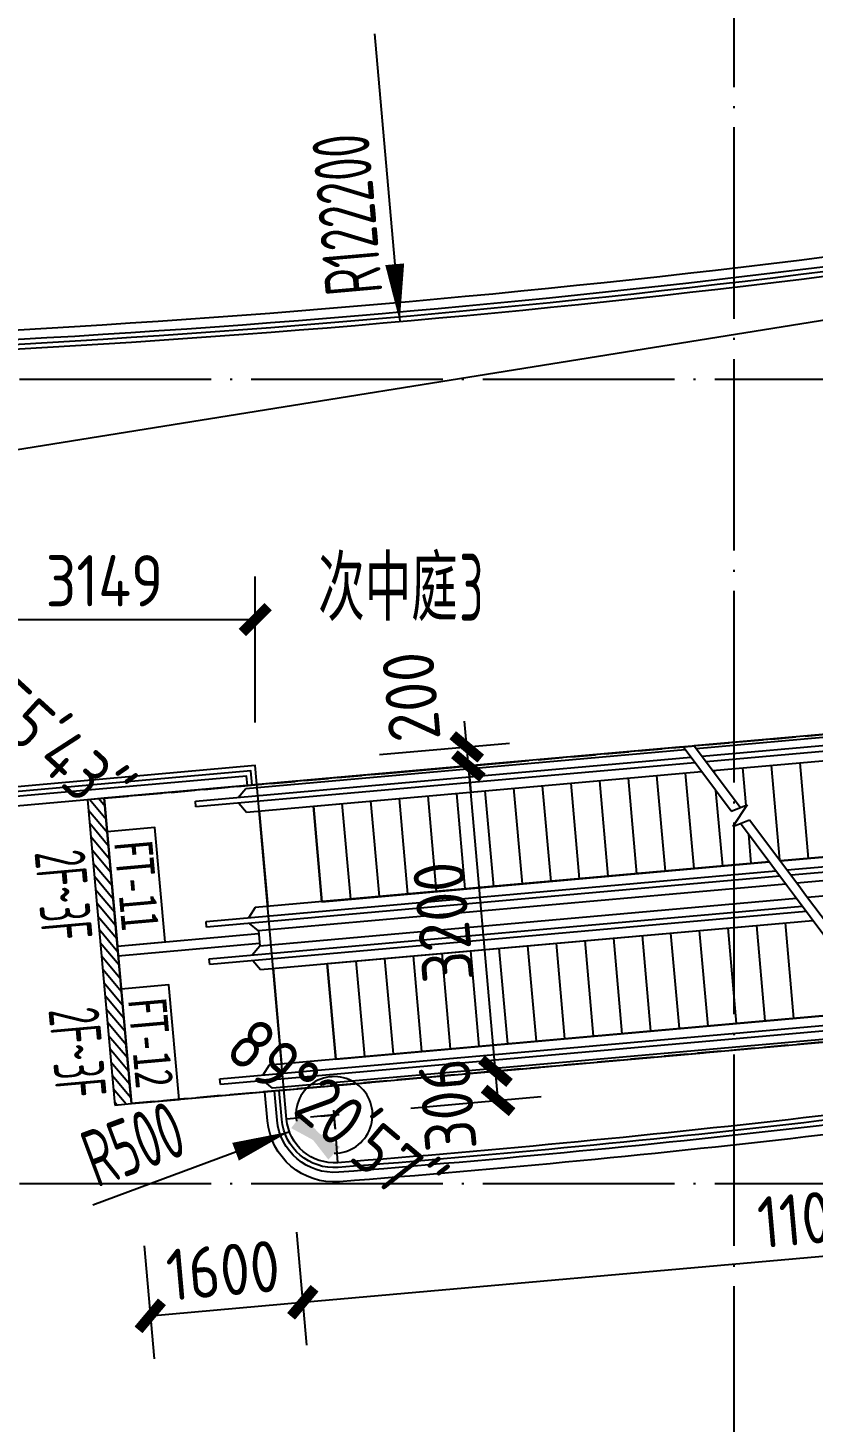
# Model space of a CAD drawing. Header units: inches. Extents: x 0 to 1813292486, y 0 to 3473589894.
# Drawn here: x 600626811 to 600635012, y 3473241728 to 3473256286 of the extents above; entities that cross this region are included whole.
import ezdxf

# ---------------------------------------------------------------- set-up
doc = ezdxf.new("R2010")
doc.units = ezdxf.units.IN
doc.header["$LTSCALE"] = 1000
doc.header["$MEASUREMENT"] = 0
for name, pattern in [('AX-MALL-GIRD-200$0$DOTE', [2.4200000000000004, 2, -0.2, 0.02, -0.2]), ('AX-MALL-WALL-P02-QT$0$DASH', [0.35, 0.25, -0.1]), ('AX-MALL-ZTKD-P02$0$DASH', [0.35, 0.25, -0.1])]:
    doc.linetypes.add(name, pattern=pattern)
for name, color, linetype in [('A-Anno-Note', 241, 'Continuous'), ('AX-MALL-DIM-P02$0$A-Detl-Thin', 131, 'Continuous'), ('AX-MALL-GIRD-200$0$A-Grid', 222, 'AX-MALL-GIRD-200$0$DOTE'), ('AX-MALL-P02-200$0$A-Anno-Note', 241, 'Continuous'), ('AX-MALL-WALL-P02$0$A-Anno-Note', 241, 'Continuous'), ('AX-MALL-WALL-P02-QT$0$A-Detl-Thin', 131, 'Continuous'), ('AX-MALL-WALL-P02-QT$0$A-Hdrl', 31, 'Continuous'), ('AX-MALL-WALL-P02-QT$0$A-Strs', 151, 'Continuous'), ('AX-MALL-WALL-P02-QT$0$A-Wind', 4, 'Continuous'), ('AX-MALL-WORD-P02$0$A-Anno-Note', 241, 'Continuous'), ('AX-MALL-ZTKD-P02$0$A-Anno-Dims', 3, 'Continuous'), ('AX-MALL-ZTKD-P02$0$A-Anno-Note', 241, 'Continuous'), ('AX-MALL-ZTKD-P02$0$A-Detl-Patt', 8, 'Continuous'), ('AX-MALL-ZTKD-P02$0$A-Detl-Thin', 131, 'Continuous')]:
    doc.layers.add(name, color=color, linetype=linetype)
doc.styles.add('AX-MALL-WORD-P02$0$STANDARD', font='gbenor.shx', dxfattribs={"bigfont": 'gbcbig.shx'})
doc.styles.add('AX-MALL-WORD-P02$0$宋体', font='', dxfattribs={"width": 0.7, "height": 5})
doc.styles.add('AX-MALL-ZTKD-P02$0$_TCH_DIM', font='gbenor.shx')
doc.styles.add('AX-MALL-ZTKD-P02$0$_TCH_DIM_T3', font='gbenor.shx')
doc.styles.get('AX-MALL-WORD-P02$0$宋体').set_extended_font_data('SimSun')
doc.dimstyles.new('AX-MALL-ZTKD-P02$0$_TCH_ARCH&&180', dxfattribs={"dimtxt": 535.5, "dimasz": 270, "dimexe": 450, "dimexo": 450, "dimgap": 137.25, "dimtad": 1, "dimdec": 0, "dimzin": 0, "dimdsep": 46, "dimtxsty": 'AX-MALL-ZTKD-P02$0$_TCH_DIM_T3', "dimblk": 'AX-MALL-ZTKD-P02$0$_ArchTick', "dimcen": 0.09, "dimclrt": 7, "dimazin": 2, "dimtfac": 1, "dimtdec": 0, "dimtix": 1, "dimtmove": 2, "dimatfit": 3, "dimfxl": 500, "dimtolj": 1, "dimtzin": 0, "dimarcsym": 0})
doc.dimstyles.new('AX-MALL-ZTKD-P02$0$_TCH_ARROW&&180', dxfattribs={"dimtxt": 535.5, "dimasz": 540, "dimexe": 450, "dimexo": 450, "dimgap": 137.25, "dimtad": 1, "dimdec": 0, "dimzin": 0, "dimdsep": 46, "dimtxsty": 'AX-MALL-ZTKD-P02$0$_TCH_DIM_T3', "dimcen": 0.09, "dimclrt": 7, "dimaunit": 1, "dimadec": 3, "dimazin": 2, "dimtfac": 1, "dimtdec": 0, "dimtix": 1, "dimtmove": 2, "dimatfit": 3, "dimfxl": 500, "dimtolj": 1, "dimtzin": 0, "dimarcsym": 0})

# ---------------------------------------------------------------- blocks, each defined once
blk = doc.blocks.new('AX-MALL-WORD-P02')
at = {"layer": 'AX-MALL-WORD-P02$0$A-Anno-Note', "color": 2}
for points in [[(600440396.5607674, 3473088780.688648), (600440078.6936327, 3473087623.554047), (600440560.833049, 3473087491.109407), (600440878.7001833, 3473088648.244008)], [(600439959.4934577, 3473087189.628574), (600439641.626323, 3473086032.493972), (600440123.7657393, 3473085900.049333), (600440441.6328735, 3473087057.183933)]]:
    blk.add_lwpolyline(points, close=True, dxfattribs=at)
at = {"layer": 'AX-MALL-WORD-P02$0$A-Anno-Note', "style": 'AX-MALL-WORD-P02$0$STANDARD'}
blk.add_text('次中庭', height=675.177304964539, rotation=339.5681613092015, dxfattribs=at).set_placement((600443229.2596855, 3473090075.113712))
at = {"layer": 'AX-MALL-WORD-P02$0$A-Anno-Note', "style": 'AX-MALL-WORD-P02$0$STANDARD', "width": 0.6}
blk.add_text('3', height=700, rotation=339.5681613092015, dxfattribs=at).set_placement((600444610.9662509, 3473089560.387473))
at = {"layer": 'AX-MALL-WORD-P02$0$A-Anno-Note', "color": 1, "style": 'AX-MALL-WORD-P02$0$STANDARD', "width": 0.6}
for p in [(600439608.1444898, 3473088843.057405), (600439171.0771809, 3473087251.99733)]:
    blk.add_text('2F~3F', height=524.9999999999997, rotation=254.6396261278182, dxfattribs=at).set_placement(p)
at = {"layer": 'AX-MALL-WORD-P02$0$A-Anno-Note', "color": 2, "style": 'AX-MALL-WORD-P02$0$宋体', "width": 0.7}
for s, p in [('FT-11', (600440427.1175008, 3473088657.421061)), ('FT-12', (600439990.0501909, 3473087066.360986))]:
    blk.add_text(s, height=396.5189873417721, rotation=254.6396261740753, dxfattribs=at).set_placement(p)
blk = doc.blocks.new('AX-MALL-GIRD-200')
at = {"layer": 'AX-MALL-GIRD-200$0$A-Grid'}
for p, q in [((600232554.5538701, 3473171250.033786), (600590450.5579685, 3473037923.270504)), ((600229622.1740841, 3473163378.493353), (600587518.1781827, 3473030051.730071)), ((600427279.9838982, 3473034819.515553), (600466009.5228474, 3473138783.242634))]:
    blk.add_line(p, q, dxfattribs=at)
blk = doc.blocks.new('AX-MALL-WALL-P02-QT')
at = {"layer": 'AX-MALL-WALL-P02-QT$0$A-Detl-Thin', "linetype": 'AX-MALL-WALL-P02-QT$0$DASH', "ltscale": 10}
h = blk.add_hatch(dxfattribs=at)
h.set_pattern_fill('ANSI31', color=256, scale=49.99999999999999, angle=84.93677973315732)
h.set_pattern_definition([(109.5049410423596, (600290989.9307559, 3473118281.918313), (-74.81988313649018, -26.50237182672429), [])])
h.paths.add_polyline_path([(600439472.8673495, 3473086078.851862), (600439641.6211672, 3473086032.49486), (600440489.2668588, 3473089118.18713), (600440320.5130409, 3473089164.544133)])
at = {"layer": 'AX-MALL-WALL-P02-QT$0$A-Detl-Thin'}
for points in [[(600441839.2572267, 3473088747.342139), (600441839.2572271, 3473088747.342141), (600438760.4179008, 3473089593.105319, 0.1989123691349934), (600438532.5881864, 3473089564.567601), (600434151.870432, 3473087071.964475, -0.2182268368083167), (600433570.8482862, 3473087020.941997, -0.001381355221008138), (600432889.120842, 3473087265.84924, -0.3781618032237353), (600431239.3002133, 3473090285.345247), (600432108.8145912, 3473094119.439364, -0.4523891945456856), (600435539.8004541, 3473095985.365183, 0.03837190663305007), (600453535.8534186, 3473090910.40459, -0.4583887621862324), (600455469.3925163, 3473087478.070114), (600454875.9998566, 3473085835.122548, -0.3914019648657819), (600454032.2031868, 3473085397.916085), (600452865.7806736, 3473085718.334617)], [(600433637.9461151, 3473087209.350811, -0.001381355220961946), (600432957.2586788, 3473087453.884437, -0.3781618031833944), (600431434.3473294, 3473090241.11152), (600432303.8617071, 3473094075.205637, -0.4523891945386165), (600435470.9255805, 3473095797.598701, 0.03837190663324353), (600453496.4802941, 3473090714.318494, -0.4583887621157998), (600455281.285615, 3473087546.009747), (600455281.285615, 3473087546.009747), (600454687.8929554, 3473085903.062181, -0.391401964867363), (600454085.1810484, 3473085590.771851), (600452725.9027772, 3473085964.168292), (600451816.4745601, 3473082653.568548, -0.3951155382570408), (600451233.80167, 3473082296.224438, -0.01925327171609969), (600441447.7272167, 3473084700.883449, -0.4108890259985348), (600441103.5012306, 3473085313.930422), (600442085.0908486, 3473088887.220052), (600438813.3957567, 3473089785.961086, 0.1989123690166488), (600438433.6795658, 3473089738.398221), (600434052.9618117, 3473087245.795096, -0.2182268368703829), (600433637.945688, 3473087209.349612)], [(600452018.1349802, 3473082632.642351), (600452009.3303269, 3473082600.590693, -0.3951155386072041), (600451193.58828, 3473082100.308938, -0.01925327171599026), (600441392.5617028, 3473084508.642023, -0.4108890259458999), (600440910.6453277, 3473085366.907783), (600440991.6115524, 3473085661.649868)]]:
    blk.add_lwpolyline(points, format="xyb", dxfattribs=at)
at = {"layer": 'AX-MALL-WALL-P02-QT$0$A-Detl-Thin', "ltscale": 10}
blk.add_lwpolyline([(600439472.8673495, 3473086078.851862), (600439641.6211672, 3473086032.49486), (600440489.2668588, 3473089118.18713), (600440320.5130409, 3473089164.544133)], close=True, dxfattribs=at)
at = {"layer": 'AX-MALL-WALL-P02-QT$0$A-Detl-Thin', "linetype": 'AX-MALL-WALL-P02-QT$0$DASH', "ltscale": 10}
blk.add_lwpolyline([(600439641.6161467, 3473086032.496243), (600453368.1253512, 3473082261.79736), (600454215.771043, 3473085347.489629), (600440489.2618368, 3473089118.188509)], close=True, dxfattribs=at)
at = {"layer": 'AX-MALL-WALL-P02-QT$0$A-Hdrl', "ltscale": 10}
for points in [[(600441935.6851103, 3473088720.853211), (600441962.174038, 3473088817.281096), (600438786.9068286, 3473089689.533203, 0.1989123689924945), (600438483.1338762, 3473089651.482911), (600434102.4161218, 3473087158.879785, -0.2182268369421675), (600433604.3972007, 3473087115.146405, -0.001381355221048006), (600432923.1897603, 3473087359.866838, -0.3781618031137726), (600431336.8237706, 3473090263.228383), (600432206.3381492, 3473094097.322501, -0.4523891945389771), (600435505.3630172, 3473095891.481942, 0.03837190663309069), (600453516.1668564, 3473090812.361542, -0.4583887620715183), (600455375.3390654, 3473087512.03993), (600454781.946406, 3473085869.092365, -0.3914019650363144), (600454058.6921175, 3473085494.343968), (600452795.8417318, 3473085841.251478), (600452769.352791, 3473085744.823547)], [(600441983.8990519, 3473088707.608747), (600442023.6324433, 3473088852.250574), (600438800.1512927, 3473089737.747145, 0.198912369079409), (600438458.406721, 3473089694.940566), (600434077.6889668, 3473087202.33744, -0.2182268368556271), (600433621.1716579, 3473087162.248608, -0.001381355221004358), (600432940.2242196, 3473087406.875638, -0.3781618031593017), (600431385.5855502, 3473090252.169951), (600432255.0999281, 3473094086.264069, -0.4523891945595165), (600435488.1442989, 3473095844.540322, 0.03837190663318713), (600453506.3235753, 3473090763.340018, -0.4583887621030107), (600455328.3123403, 3473087529.024838), (600454734.9196807, 3473085886.077273, -0.3914019648401148), (600454071.9365829, 3473085542.557909), (600452760.8722545, 3473085902.709885), (600452721.1388487, 3473085758.068009)], [(600451921.7070967, 3473082659.131279), (600451912.9024435, 3473082627.07962, -0.3951155386767088), (600451213.6949749, 3473082198.266688, -0.01925327171616493), (600441420.1444597, 3473084604.762736, -0.4108890263332121), (600441007.0732797, 3473085340.419103), (600441088.0394354, 3473085635.160937)], [(600451873.4931543, 3473082672.37574), (600451864.6885018, 3473082640.324084, -0.395115538523918), (600451223.7483224, 3473082247.245563, -0.01925327171612683), (600441433.9358382, 3473084652.823092, -0.4108890260597589), (600441055.2872548, 3473085327.174762), (600441136.2533766, 3473085621.916473)]]:
    blk.add_lwpolyline(points, format="xyb", dxfattribs=at)
at = {"layer": 'AX-MALL-WALL-P02-QT$0$A-Strs'}
for p, q in [((600440489.2618376, 3473089118.188509), (600440078.6834556, 3473087623.556316)), ((600446341.1833488, 3473087510.654243), (600440489.2618376, 3473089118.188509)), ((600441353.6675726, 3473088699.251789), (600441369.5609293, 3473088757.108519)), ((600446399.2410426, 3473087313.222905), (600441353.6675726, 3473088699.251789)), ((600441369.5609293, 3473088757.108519), (600446379.3355476, 3473087380.913649)), ((600441803.4864048, 3473088637.908344), (600441909.1948625, 3473088698.055846)), ((600441909.1948625, 3473088698.055846), (600446350.8043381, 3473087477.93705)), ((600441787.5930481, 3473088580.051614), (600441831.5202947, 3473088465.317314)), ((600441959.5283098, 3473088430.153263), (600441694.1092526, 3473087463.945871)), ((600441831.5202947, 3473088465.317314), (600446432.0851094, 3473087201.533176)), ((600442506.7565478, 3473088279.828597), (600442241.3374906, 3473087313.621205)), ((600442241.3374904, 3473087313.621205), (600442506.7565478, 3473088279.828597)), ((600442506.7565478, 3473088279.828597), (600446432.0851094, 3473087201.533176)), ((600442796.0401981, 3473088200.361814), (600442530.6211408, 3473087234.154422)), ((600443085.3238484, 3473088120.89503), (600442819.9047911, 3473087154.687638)), ((600443374.6074985, 3473088041.428246), (600443109.1884413, 3473087075.220854)), ((600443663.8911488, 3473087961.961462), (600443398.4720916, 3473086995.754071)), ((600443953.1747991, 3473087882.494679), (600443687.7557418, 3473086916.287287)), ((600444242.4584494, 3473087803.027895), (600443977.0393921, 3473086836.820504)), ((600444531.7420995, 3473087723.561112), (600444266.3230423, 3473086757.35372)), ((600440052.1945277, 3473087527.128433), (600439641.6161457, 3473086032.49624)), ((600440052.1945277, 3473087527.128433), (600441479.8093417, 3473087134.959856)), ((600440078.6834556, 3473087623.556316), (600441506.2982695, 3473087231.387739)), ((600441019.9070814, 3473087484.260458), (600441035.800438, 3473087542.117188)), ((600441035.800438, 3473087542.117188), (600446797.3509424, 3473085959.408014)), ((600444821.0257498, 3473087644.094328), (600444555.6066926, 3473086677.886937)), ((600445110.3094001, 3473087564.627544), (600444844.8903428, 3473086598.420153)), ((600446577.8994398, 3473086705.676098), (600446341.1833489, 3473087510.654243)), ((600446817.2564373, 3473085891.71727), (600441019.9070814, 3473087484.260458)), ((600441513.9800586, 3473087259.351825), (600441453.8325568, 3473087365.060283)), ((600441566.1012373, 3473087499.109922), (600441469.7259135, 3473087422.917013)), ((600446764.5068756, 3473086071.097743), (600441566.1012373, 3473087499.109922)), ((600445399.5930504, 3473087485.160761), (600445134.1739931, 3473086518.953369)), ((600445688.8767005, 3473087405.693977), (600445423.4576433, 3473086439.486586)), ((600446454.5774379, 3473087479.504665), (600446681.3967347, 3473086708.181617)), ((600454215.771041, 3473085347.489627), (600446454.5774379, 3473087479.504665)), ((600446464.1984271, 3473087446.787472), (600452780.474438, 3473085711.694118)), ((600441513.9800586, 3473087259.351825), (600441472.1275525, 3473087106.99577)), ((600446845.7876469, 3473085794.693869), (600441513.9800586, 3473087259.351825)), ((600442241.3374906, 3473087313.621205), (600446764.5068756, 3473086071.097743)), ((600445978.1603508, 3473087326.227194), (600445712.7412935, 3473086360.019802)), ((600446267.4440011, 3473087246.76041), (600446002.0249438, 3473086280.553019)), ((600446492.7296365, 3473087349.764071), (600453274.5474151, 3473085486.785485)), ((600453258.6540585, 3473085428.928755), (600446512.6351316, 3473087282.073327)), ((600440916.6002626, 3473087108.191713), (600440932.4936193, 3473087166.048443)), ((600446946.642155, 3473085451.72743), (600440916.6002626, 3473087108.191713)), ((600440932.4936193, 3473087166.048443), (600446926.73666, 3473085519.418175)), ((600441366.4190948, 3473087046.848268), (600441472.1275525, 3473087106.99577)), ((600441472.1275525, 3473087106.99577), (600446898.2054504, 3473085616.441576)), ((600446545.4791982, 3473087170.383598), (600452053.1170061, 3473085657.424738)), ((600446545.4791983, 3473087170.383598), (600452728.3532592, 3473085471.936021)), ((600446556.7276514, 3473087167.293626), (600446551.7337573, 3473087149.114308)), ((600446846.0113015, 3473087087.826843), (600446742.1258736, 3473086709.651781)), ((600441350.5257381, 3473086988.991538), (600441394.4529847, 3473086874.257238)), ((600446501.3910054, 3473086965.851134), (600446291.3085941, 3473086201.086235)), ((600447135.2949518, 3473087008.360059), (600446873.4387268, 3473086055.122478)), ((600447424.5786021, 3473086928.893276), (600447159.1595448, 3473085962.685884)), ((600441522.4609998, 3473086839.093186), (600441257.0419426, 3473085872.885795)), ((600441394.4529847, 3473086874.257238), (600446979.4862217, 3473085340.037702)), ((600442069.689238, 3473086688.768521), (600441804.2701807, 3473085722.561129)), ((600441804.2701806, 3473085722.561129), (600442069.6892378, 3473086688.768521)), ((600442069.689238, 3473086688.768521), (600446979.4862217, 3473085340.037702)), ((600446756.2786332, 3473086709.994399), (600446539.7474495, 3473086550.430966)), ((600446577.8994398, 3473086705.676098), (600446756.2786332, 3473086709.994399)), ((600442358.9728882, 3473086609.301737), (600442093.553831, 3473085643.094346)), ((600442648.2565385, 3473086529.834954), (600442382.8374813, 3473085563.627562)), ((600446539.7474495, 3473086550.430966), (600446726.4565557, 3473086554.950922)), ((600446855.4086363, 3473085761.976676), (600446622.9592608, 3473086552.445403)), ((600446726.4565557, 3473086554.950922), (600446968.8027253, 3473085730.827098)), ((600442937.5401887, 3473086450.36817), (600442672.1211314, 3473085484.160778)), ((600443226.823839, 3473086370.901386), (600442961.4047817, 3473085404.693995)), ((600446662.2434901, 3473086418.855219), (600446580.5922443, 3473086121.619451)), ((600443516.1074892, 3473086291.434603), (600443250.688432, 3473085325.227211)), ((600443805.3911395, 3473086211.967819), (600443539.9720823, 3473085245.760427)), ((600444094.6747897, 3473086132.501036), (600443829.2557324, 3473085166.293644)), ((600444383.95844, 3473086053.034252), (600444118.5393827, 3473085086.82686)), ((600439641.6161457, 3473086032.49624), (600447402.8097486, 3473083900.481202)), ((600440582.8397715, 3473085893.200382), (600440598.7331282, 3473085951.057112)), ((600440598.7331282, 3473085951.057112), (600447344.7520548, 3473084097.91254)), ((600441129.0339274, 3473085908.049846), (600441032.6586037, 3473085831.856937)), ((600447311.9079881, 3473084209.602269), (600441129.0339274, 3473085908.049846)), ((600444673.2420902, 3473085973.567468), (600444407.823033, 3473085007.360076)), ((600446877.9009647, 3473086039.948165), (600451787.6979488, 3473084691.217346)), ((600452462.9342018, 3473084505.728629), (600446877.9009647, 3473086039.948165)), ((600446910.7450314, 3473085928.258437), (600452940.7869239, 3473084271.794154)), ((600447364.6575497, 3473084030.221796), (600440582.8397715, 3473085893.200382)), ((600441076.9127487, 3473085668.291749), (600441016.765247, 3473085774.000207)), ((600444962.5257405, 3473085894.100685), (600444697.1066833, 3473084927.893293)), ((600445251.8093907, 3473085814.633901), (600444986.3903334, 3473084848.426509)), ((600446888.5844613, 3473085649.158768), (600446855.4086363, 3473085761.976676)), ((600452924.8935672, 3473084213.937424), (600446930.6505264, 3473085860.567692)), ((600452385.259634, 3473084272.990098), (600446959.1817359, 3473085763.544291)), ((600447393.1887593, 3473083933.198395), (600441076.9127487, 3473085668.291749)), ((600441804.2701807, 3473085722.561129), (600447311.9079881, 3473084209.602269)), ((600445541.093041, 3473085735.167118), (600445275.6739837, 3473084768.959726)), ((600445830.3766912, 3473085655.700334), (600445564.957634, 3473084689.492942)), ((600447125.3005524, 3473084844.180623), (600446888.5844613, 3473085649.158768)), ((600446968.8027253, 3473085730.827098), (600447001.9785503, 3473085618.009191)), ((600447001.9785503, 3473085618.009191), (600447228.7978473, 3473084846.686142)), ((600446119.6603415, 3473085576.23355), (600445854.2412843, 3473084610.026158)), ((600446408.9439917, 3473085496.766767), (600446143.5249344, 3473084530.559375)), ((600447011.5995394, 3473085585.291998), (600452343.407128, 3473084120.634042)), ((600446698.2276419, 3473085417.299983), (600446432.8085847, 3473084451.092591))]:
    blk.add_line(p, q, dxfattribs=at)
at = {"layer": 'AX-MALL-WALL-P02-QT$0$A-Wind'}
blk.add_blockref('AX-MALL-GIRD-200', (0, 0), dxfattribs=at)
blk = doc.blocks.new('AX-MALL-WALL-P02')
at = {"layer": 'AX-MALL-WALL-P02$0$A-Anno-Note'}
blk.add_blockref('AX-MALL-WORD-P02', (0, 0), dxfattribs=at)
blk.add_blockref('AX-MALL-WALL-P02-QT', (0, 0), dxfattribs=at)
blk = doc.blocks.new('AX-MALL-ZTKD-P02$0$_ArchTick')
at = {"color": 0, "linetype": 'ByBlock', "const_width": 0.4}
blk.add_lwpolyline([(-0.5, -0.5), (0.5, 0.5)], dxfattribs=at)
blk = doc.blocks.new('*D1830')
at = {"layer": 'AX-MALL-ZTKD-P02$0$A-Anno-Dims', "color": 0, "lineweight": -2, "transparency": 16777216}
for p, q in [((600439291.2525336, 3473090408.217766), (600439823.8115572, 3473091837.793808)), ((600439666.719783, 3473091416.104142), (600442617.6498728, 3473090316.796094)), ((600442242.1826234, 3473089308.909719), (600442774.741647, 3473090738.485761))]:
    blk.add_line(p, q, dxfattribs=at)
at = {"layer": 'AX-MALL-ZTKD-P02$0$A-Anno-Dims', "color": 0, "lineweight": -2, "transparency": 16777216, "xscale": 270, "yscale": 270, "zscale": 270}
for p, rotation in [((600439666.719783, 3473091416.104142), 159.5681613162112), ((600442617.6498728, 3473090316.796094), 339.5681613162113)]:
    blk.add_blockref('AX-MALL-ZTKD-P02$0$_ArchTick', p, dxfattribs=dict(at, rotation=rotation))
at = {"layer": 'AX-MALL-ZTKD-P02$0$A-Anno-Dims', "color": 7, "transparency": 16777216, "insert": (600441283.5674245, 3473091245.970818), "char_height": 535.5, "attachment_point": 5, "rotation": 339.5681613162112, "style": 'AX-MALL-ZTKD-P02$0$_TCH_DIM_T3'}
blk.add_mtext('\\A1;3149', dxfattribs=at)
blk = doc.blocks.new('*D1832')
at = {"layer": 'AX-MALL-ZTKD-P02$0$A-Anno-Dims', "color": 0, "lineweight": -2, "transparency": 16777216}
for p, q in [((600439246.4732742, 3473084594.054077), (600438932.9882312, 3473083452.871646)), ((600440789.3244462, 3473084170.229845), (600440475.8394032, 3473083029.047415)), ((600439052.188407, 3473083886.797122), (600440595.0395789, 3473083462.97289))]:
    blk.add_line(p, q, dxfattribs=at)
at = {"layer": 'AX-MALL-ZTKD-P02$0$A-Anno-Dims', "color": 0, "lineweight": -2, "transparency": 16777216, "xscale": 270, "yscale": 270, "zscale": 270}
for p, rotation in [((600439052.188407, 3473083886.797122), 164.6396261243109), ((600440595.0395789, 3473083462.97289), 344.6396261243109)]:
    blk.add_blockref('AX-MALL-ZTKD-P02$0$_ArchTick', p, dxfattribs=dict(at, rotation=rotation))
at = {"layer": 'AX-MALL-ZTKD-P02$0$A-Anno-Dims', "color": 7, "transparency": 16777216, "insert": (600439930.8941512, 3473084065.417934), "char_height": 535.5, "attachment_point": 5, "rotation": 344.6396261243109, "style": 'AX-MALL-ZTKD-P02$0$_TCH_DIM_T3'}
blk.add_mtext('\\A1;1600', dxfattribs=at)
blk = doc.blocks.new('*D1833')
at = {"layer": 'AX-MALL-ZTKD-P02$0$A-Anno-Dims', "color": 0, "lineweight": -2, "transparency": 16777216}
for p, q in [((600440789.3244462, 3473084170.229846), (600440475.8394033, 3473083029.047416)), ((600440595.039579, 3473083462.972891), (600451235.8514707, 3473080539.921076)), ((600451430.1363379, 3473081247.178031), (600451116.651295, 3473080105.995601))]:
    blk.add_line(p, q, dxfattribs=at)
at = {"layer": 'AX-MALL-ZTKD-P02$0$A-Anno-Dims', "color": 0, "lineweight": -2, "transparency": 16777216, "xscale": 270, "yscale": 270, "zscale": 270}
for p, rotation in [((600440595.039579, 3473083462.972891), 164.6396261262927), ((600451235.8514707, 3473080539.921076), 344.6396261262926)]:
    blk.add_blockref('AX-MALL-ZTKD-P02$0$_ArchTick', p, dxfattribs=dict(at, rotation=rotation))
at = {"layer": 'AX-MALL-ZTKD-P02$0$A-Anno-Dims', "color": 7, "transparency": 16777216, "insert": (600446022.725683, 3473082391.979911), "char_height": 535.5, "attachment_point": 5, "rotation": 344.6396261262926, "style": 'AX-MALL-ZTKD-P02$0$_TCH_DIM_T3'}
blk.add_mtext('\\A1;11035', dxfattribs=at)
blk = doc.blocks.new('*D1835')
at = {"layer": 'AX-MALL-ZTKD-P02$0$A-Anno-Dims', "color": 0, "lineweight": -2, "transparency": 16777216}
for p, q in [((600439235.9731443, 3473090259.828415), (600439110.299726, 3473089922.476682)), ((600439587.3134012, 3473089573.364398), (600439240.1730211, 3473089668.724538))]:
    blk.add_line(p, q, dxfattribs=at)
blk.add_arc((600439036.6019576, 3473089724.645905), 661.1122386455536, 32.84869052418198, 21.35909723841251, dxfattribs=at)
at = {"layer": 'AX-MALL-ZTKD-P02$0$A-Anno-Dims', "color": 0, "transparency": 16777216}
for points in [[(600439589.1838329, 3473089901.278447), (600439715.4289722, 3473090029.583415), (600439267.391499, 3473090344.166349)], [(600439680.9602149, 3473090096.929986), (600439503.0523524, 3473090069.565915), (600439674.0984967, 3473089549.524363)]]:
    blk.add_solid(points, dxfattribs=at)
at = {"layer": 'AX-MALL-ZTKD-P02$0$A-Anno-Dims', "color": 7, "transparency": 16777216, "insert": (600439985.6357152, 3473090210.372405), "char_height": 535.5, "attachment_point": 5, "rotation": 297.10389386681663, "style": 'AX-MALL-ZTKD-P02$0$_TCH_DIM_T3'}
blk.add_mtext('\\A1;84°55\'43"', dxfattribs=at)
blk = doc.blocks.new('*D1846')
at = {"layer": 'AX-MALL-ZTKD-P02$0$A-Anno-Dims', "color": 0, "lineweight": -2, "transparency": 16777216}
for p, q in [((600441453.2190878, 3473085217.863573), (600441633.7781825, 3473085168.263638)), ((600441547.7623103, 3473085049.486947), (600441599.4104114, 3473085229.470874))]:
    blk.add_line(p, q, dxfattribs=at)
blk.add_arc((600441585.6409869, 3473085181.48702), 400.0795898437503, 249.5270731287719, 169.1012169685141, dxfattribs=at)
at = {"layer": 'AX-MALL-ZTKD-P02$0$A-Anno-Dims', "color": 0, "transparency": 16777216}
for points in [[(600441269.4784479, 3473085304.216947), (600441116.0770345, 3473085210.046855), (600441475.2880173, 3473084796.92766)], [(600441365.5761855, 3473084765.701674), (600441525.8383126, 3473084847.653188), (600441199.852706, 3473085287.463811)]]:
    blk.add_solid(points, dxfattribs=at)
at = {"layer": 'AX-MALL-ZTKD-P02$0$A-Anno-Dims', "color": 7, "transparency": 16777216, "insert": (600441589.9313309, 3473085183.89604), "char_height": 535.5, "attachment_point": 5, "rotation": 299.31414505969286, "style": 'AX-MALL-ZTKD-P02$0$_TCH_DIM_T3'}
blk.add_mtext('\\A1;89°20\'57"', dxfattribs=at)
blk = doc.blocks.new('*D1847')
at = {"layer": 'AX-MALL-ZTKD-P02$0$A-Anno-Dims', "color": 0, "lineweight": -2, "transparency": 16777216}
for p, q in [((600443342.3201172, 3473088541.85672), (600444657.7164035, 3473088180.514791)), ((600444223.7909281, 3473088299.714967), (600444295.3110335, 3473088560.070252)), ((600443289.3422611, 3473088349.000952), (600444604.7385473, 3473087987.659023)), ((600444170.813072, 3473088106.859199), (600444223.7909281, 3473088299.714967)), ((600444170.813072, 3473088106.859199), (600444099.2929666, 3473087846.503913))]:
    blk.add_line(p, q, dxfattribs=at)
at = {"layer": 'AX-MALL-ZTKD-P02$0$A-Anno-Dims', "color": 0, "lineweight": -2, "transparency": 16777216, "xscale": 270, "yscale": 270, "zscale": 270}
for p, rotation in [((600444223.7909281, 3473088299.714967), 254.6396261621492), ((600444170.813072, 3473088106.859199), 74.63962616214918)]:
    blk.add_blockref('AX-MALL-ZTKD-P02$0$_ArchTick', p, dxfattribs=dict(at, rotation=rotation))
at = {"layer": 'AX-MALL-ZTKD-P02$0$A-Anno-Dims', "color": 7, "transparency": 16777216, "insert": (600443863.2622902, 3473088991.890454), "char_height": 535.5, "attachment_point": 5, "rotation": 74.63962616214917, "style": 'AX-MALL-ZTKD-P02$0$_TCH_DIM_T3'}
blk.add_mtext('\\A1;200', dxfattribs=at)
blk = doc.blocks.new('*D1848')
at = {"layer": 'AX-MALL-ZTKD-P02$0$A-Anno-Dims', "color": 0, "lineweight": -2, "transparency": 16777216}
for p, q in [((600443289.3422611, 3473088349.000952), (600444604.7385476, 3473087987.659023)), ((600443323.1673803, 3473085021.16693), (600444170.8130722, 3473088106.859199)), ((600442441.6965693, 3473085263.308683), (600443757.0928557, 3473084901.966754))]:
    blk.add_line(p, q, dxfattribs=at)
at = {"layer": 'AX-MALL-ZTKD-P02$0$A-Anno-Dims', "color": 0, "lineweight": -2, "transparency": 16777216, "xscale": 270, "yscale": 270, "zscale": 270}
for p, rotation in [((600444170.8130722, 3473088106.859199), 74.63962617317291), ((600443323.1673803, 3473085021.16693), 254.6396261731729)]:
    blk.add_blockref('AX-MALL-ZTKD-P02$0$_ArchTick', p, dxfattribs=dict(at, rotation=rotation))
at = {"layer": 'AX-MALL-ZTKD-P02$0$A-Anno-Dims', "color": 7, "transparency": 16777216, "insert": (600443356.4572984, 3473086671.293222), "char_height": 535.5, "attachment_point": 5, "rotation": 74.6396261731729, "style": 'AX-MALL-ZTKD-P02$0$_TCH_DIM_T3'}
blk.add_mtext('\\A1;3200', dxfattribs=at)
blk = doc.blocks.new('*D1849')
at = {"layer": 'AX-MALL-ZTKD-P02$0$A-Anno-Dims', "color": 0, "lineweight": -2, "transparency": 16777216}
for p, q in [((600442441.6965692, 3473085263.308683), (600443757.0928555, 3473084901.966755)), ((600442360.7308195, 3473084968.568332), (600443676.1271057, 3473084607.226404)), ((600443242.2016304, 3473084726.426579), (600443323.1673801, 3473085021.16693))]:
    blk.add_line(p, q, dxfattribs=at)
at = {"layer": 'AX-MALL-ZTKD-P02$0$A-Anno-Dims', "color": 0, "lineweight": -2, "transparency": 16777216, "xscale": 270, "yscale": 270, "zscale": 270}
for p, rotation in [((600443323.1673801, 3473085021.16693), 74.63962618070568), ((600443242.2016304, 3473084726.426579), 254.6396261807057)]:
    blk.add_blockref('AX-MALL-ZTKD-P02$0$_ArchTick', p, dxfattribs=dict(at, rotation=rotation))
at = {"layer": 'AX-MALL-ZTKD-P02$0$A-Anno-Dims', "color": 7, "transparency": 16777216, "insert": (600442730.1695695, 3473084867.082787), "char_height": 535.5, "attachment_point": 5, "rotation": 74.63962618070568, "style": 'AX-MALL-ZTKD-P02$0$_TCH_DIM_T3'}
blk.add_mtext('\\A1;306', dxfattribs=at)
blk = doc.blocks.new('AX-MALL-ZTKD-P02')
at = {"layer": 'AX-MALL-ZTKD-P02$0$A-Anno-Dims'}
for points in [[(600445919.3715136, 3473095613.384506), (600445225.1311673, 3473093091.585211), (600445118.9625804, 3473092705.932218)], [(600438892.9985694, 3473085181.48702), (600440685.6409881, 3473085181.48702), (600441085.6409881, 3473085181.48702)]]:
    blk.add_lwpolyline(points, dxfattribs=at)
for points in [[(600445278.2154608, 3473093284.411707, 198, 0, 0), (600445118.9625804, 3473092705.932218, 0, 0, 0)], [(600440485.6409881, 3473085181.48702, 198, 0, 0), (600441085.6409881, 3473085181.48702, 0, 0, 0)]]:
    blk.add_lwpolyline(points, format="xyseb", dxfattribs=at)
at = {"layer": 'AX-MALL-ZTKD-P02$0$A-Detl-Patt', "linetype": 'AX-MALL-ZTKD-P02$0$DASH'}
for p, q in [((600441585.6409879, 3473085181.487019), (600441103.5015702, 3473085313.931656)), ((600441447.7272171, 3473084700.883449), (600441585.6409879, 3473085181.487019))]:
    blk.add_line(p, q, dxfattribs=at)
at = {"layer": 'AX-MALL-ZTKD-P02$0$A-Detl-Patt'}
blk.add_lwpolyline([(600431374.9127179, 3473089710.306789), (600434664.6840438, 3473094095.479331), (600454686.0303183, 3473090092.661814)], dxfattribs=at)
at = {"layer": 'AX-MALL-ZTKD-P02$0$A-Detl-Thin'}
blk.add_lwpolyline([(600433637.9461151, 3473087209.350811, -0.001381355220961946), (600432957.2586788, 3473087453.884437, -0.3781618031833944), (600431434.3473294, 3473090241.11152), (600432303.8617071, 3473094075.205637, -0.4523891945386165), (600435470.9255805, 3473095797.598701, 0.03837190663324353), (600453496.4802941, 3473090714.318494, -0.4583887621157998), (600455281.285615, 3473087546.009747), (600455281.285615, 3473087546.009747), (600454687.8929554, 3473085903.062181, -0.391401964867363), (600454085.1810484, 3473085590.771851), (600452725.9027772, 3473085964.168292), (600451816.4745601, 3473082653.568548, -0.3951155382570408), (600451233.80167, 3473082296.224438, -0.01925327171609969), (600441447.7272167, 3473084700.883449, -0.4108890259985348), (600441103.5012306, 3473085313.930422), (600442085.0908486, 3473088887.220052), (600438813.3957567, 3473089785.961086, 0.1989123690166488), (600438433.6795658, 3473089738.398221), (600434052.9618117, 3473087245.795096, -0.2182268368703829), (600433637.945688, 3473087209.349612)], format="xyb", dxfattribs=at)
at = {"layer": 'AX-MALL-ZTKD-P02$0$A-Detl-Thin', "linetype": 'AX-MALL-ZTKD-P02$0$DASH'}
blk.add_lwpolyline([(600439641.6211679, 3473086032.494864), (600440489.2618365, 3473089118.188509), (600454215.771042, 3473085347.489626), (600453368.1253552, 3473082261.797359)], close=True, dxfattribs=at)
at = {"layer": 'AX-MALL-ZTKD-P02$0$A-Anno-Note'}
blk.add_blockref('AX-MALL-GIRD-200', (0, 0), dxfattribs=at)
at = {"layer": 'AX-MALL-ZTKD-P02$0$A-Anno-Dims', "color": 7, "style": 'AX-MALL-ZTKD-P02$0$_TCH_DIM', "width": 0.7}
blk.add_text('R122200', height=595, rotation=74.60800205534845, dxfattribs=at).set_placement((600445056.1899548, 3473093052.471151))
blk.add_text('R500', height=595, dxfattribs=at).set_placement((600438992.9985694, 3473085333.98702))
at = {"layer": 'AX-MALL-ZTKD-P02$0$A-Anno-Dims'}
for base, center, p1, p2, picture, middle, turn in [((600439533.5866437, 3473090160.622527), (600439036.6019577, 3473089724.645905), (600440021.2388768, 3473089454.164223), (600439393.0649173, 3473090681.518082), '*D1835', (600439985.6357152, 3473090210.372405), 297.1038938668166), ((600441298.8471973, 3473084902.537202), (600441585.6409876, 3473085181.487019), (600441019.2936124, 3473085337.063746), (600441423.6399165, 3473084616.943734), '*D1846', (600441589.9313314, 3473085183.896041), 299.3141450596929)]:
    dim = blk.add_angular_dim_3p(base=base, center=center, p1=p1, p2=p2, dimstyle='AX-MALL-ZTKD-P02$0$_TCH_ARROW&&180', override={"dimgap": 0}, dxfattribs=at)
    dim.commit()
    dim.dimension.update_dxf_attribs({"geometry": picture, "text_midpoint": middle, "dimtype": 133, "text_rotation": turn})
for p1, p2, distance, picture, middle in [((600439134.1607593, 3473089986.5281), (600442085.0908492, 3473088887.220052), 1525.551301660903, '*D1830', (600441283.5674245, 3473091245.970818)), ((600442007.771094, 3473085382.508859), (600442855.4167857, 3473088468.201128), -1364.124400532828, '*D1848', (600443356.4572984, 3473086671.293222)), ((600439365.6734499, 3473085027.979552), (600440908.524622, 3473084604.155321), -1183.4568912904417, '*D1832', (600439930.8941512, 3473084065.417934)), ((600440908.524622, 3473084604.155321), (600451549.3365136, 3473081681.103506), -1183.456890339256, '*D1833', (600446022.725683, 3473082391.979911))]:
    dim = blk.add_aligned_dim(p1=p1, p2=p2, distance=distance, dimstyle='AX-MALL-ZTKD-P02$0$_TCH_ARCH&&180', dxfattribs=at)
    dim.commit()
    dim.dimension.update_dxf_attribs({"geometry": picture, "text_midpoint": middle})
for base, p1, p2, angle, picture, middle in [((600444223.7909281, 3473088299.714967), (600442855.4167858, 3473088468.201128), (600442908.394642, 3473088661.056896), 74.63962616214917, '*D1847', (600443863.2622902, 3473088991.890454)), ((600443323.1673801, 3473085021.16693), (600441926.805344, 3473085087.768507), (600442007.771094, 3473085382.508859), 74.63962622805897, '*D1849', (600442730.1695695, 3473084867.082787))]:
    dim = blk.add_linear_dim(base=base, p1=p1, p2=p2, angle=angle, dimstyle='AX-MALL-ZTKD-P02$0$_TCH_ARCH&&180', dxfattribs=at)
    dim.commit()
    dim.dimension.update_dxf_attribs({"geometry": picture, "text_midpoint": middle, "dimtype": 129})
blk = doc.blocks.new('AX-MALL-DIM-P02')
at = {"layer": 'AX-MALL-DIM-P02$0$A-Detl-Thin'}
blk.add_blockref('AX-MALL-ZTKD-P02', (-2.384185791015625e-06, 9.5367431640625e-07), dxfattribs=at)
blk = doc.blocks.new('AX-MALL-P02-200')
at = {"layer": 'AX-MALL-P02-200$0$A-Anno-Note'}
blk.add_blockref('AX-MALL-WALL-P02', (0, 0), dxfattribs=at)
blk.add_blockref('AX-MALL-DIM-P02', (0, 0), dxfattribs=at)

msp = doc.modelspace()

# ---------------------------------------------------------------- block references
at = {"layer": 'A-Anno-Note', "rotation": 20.43183869077545}
msp.add_blockref('AX-MALL-P02-200', (1250392458.527329, 9048125.682563305), dxfattribs=at)

doc.saveas('drawing.dxf')
